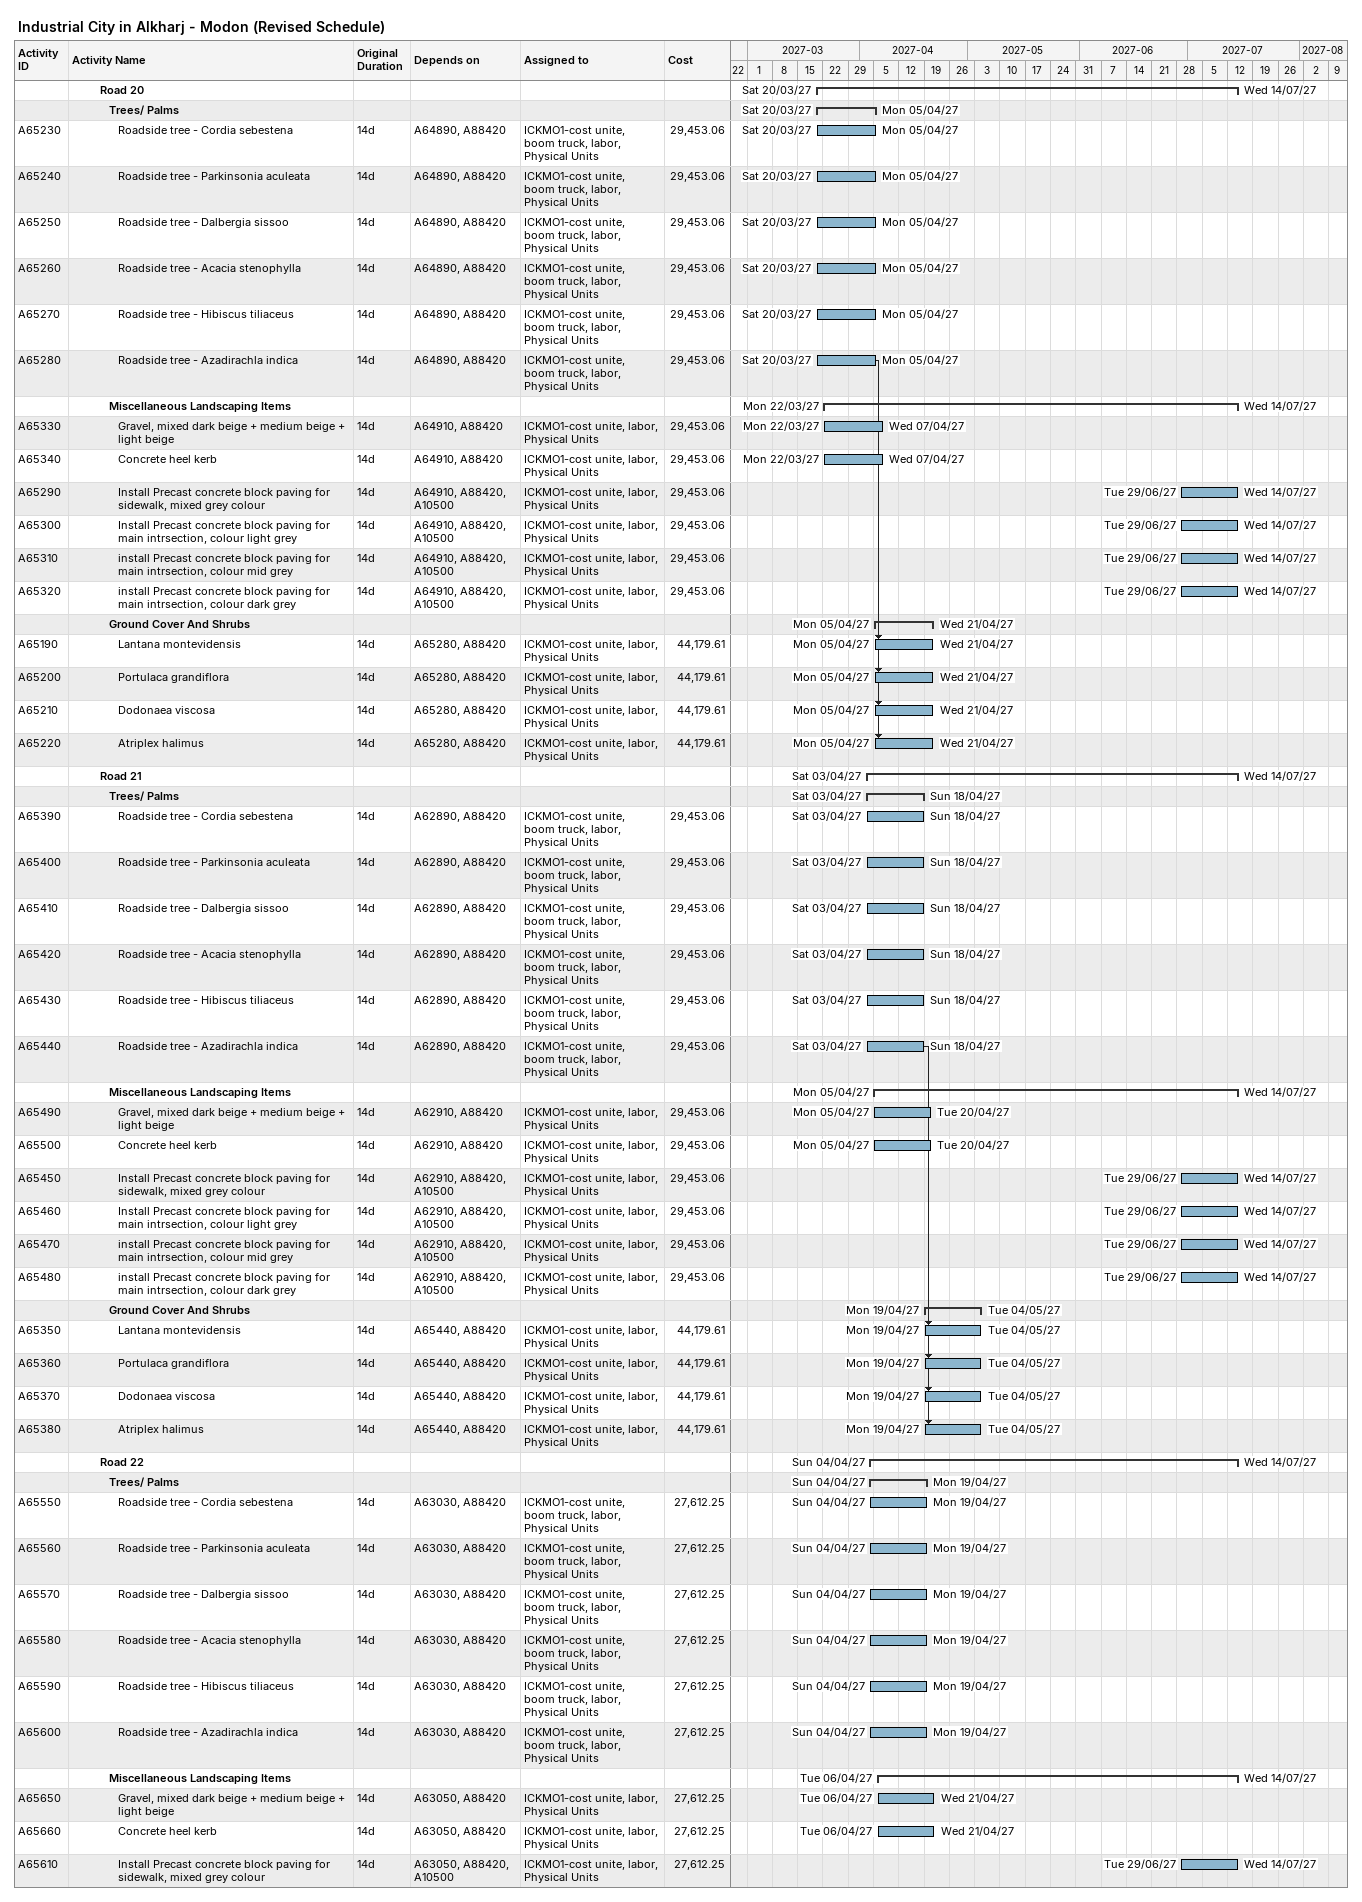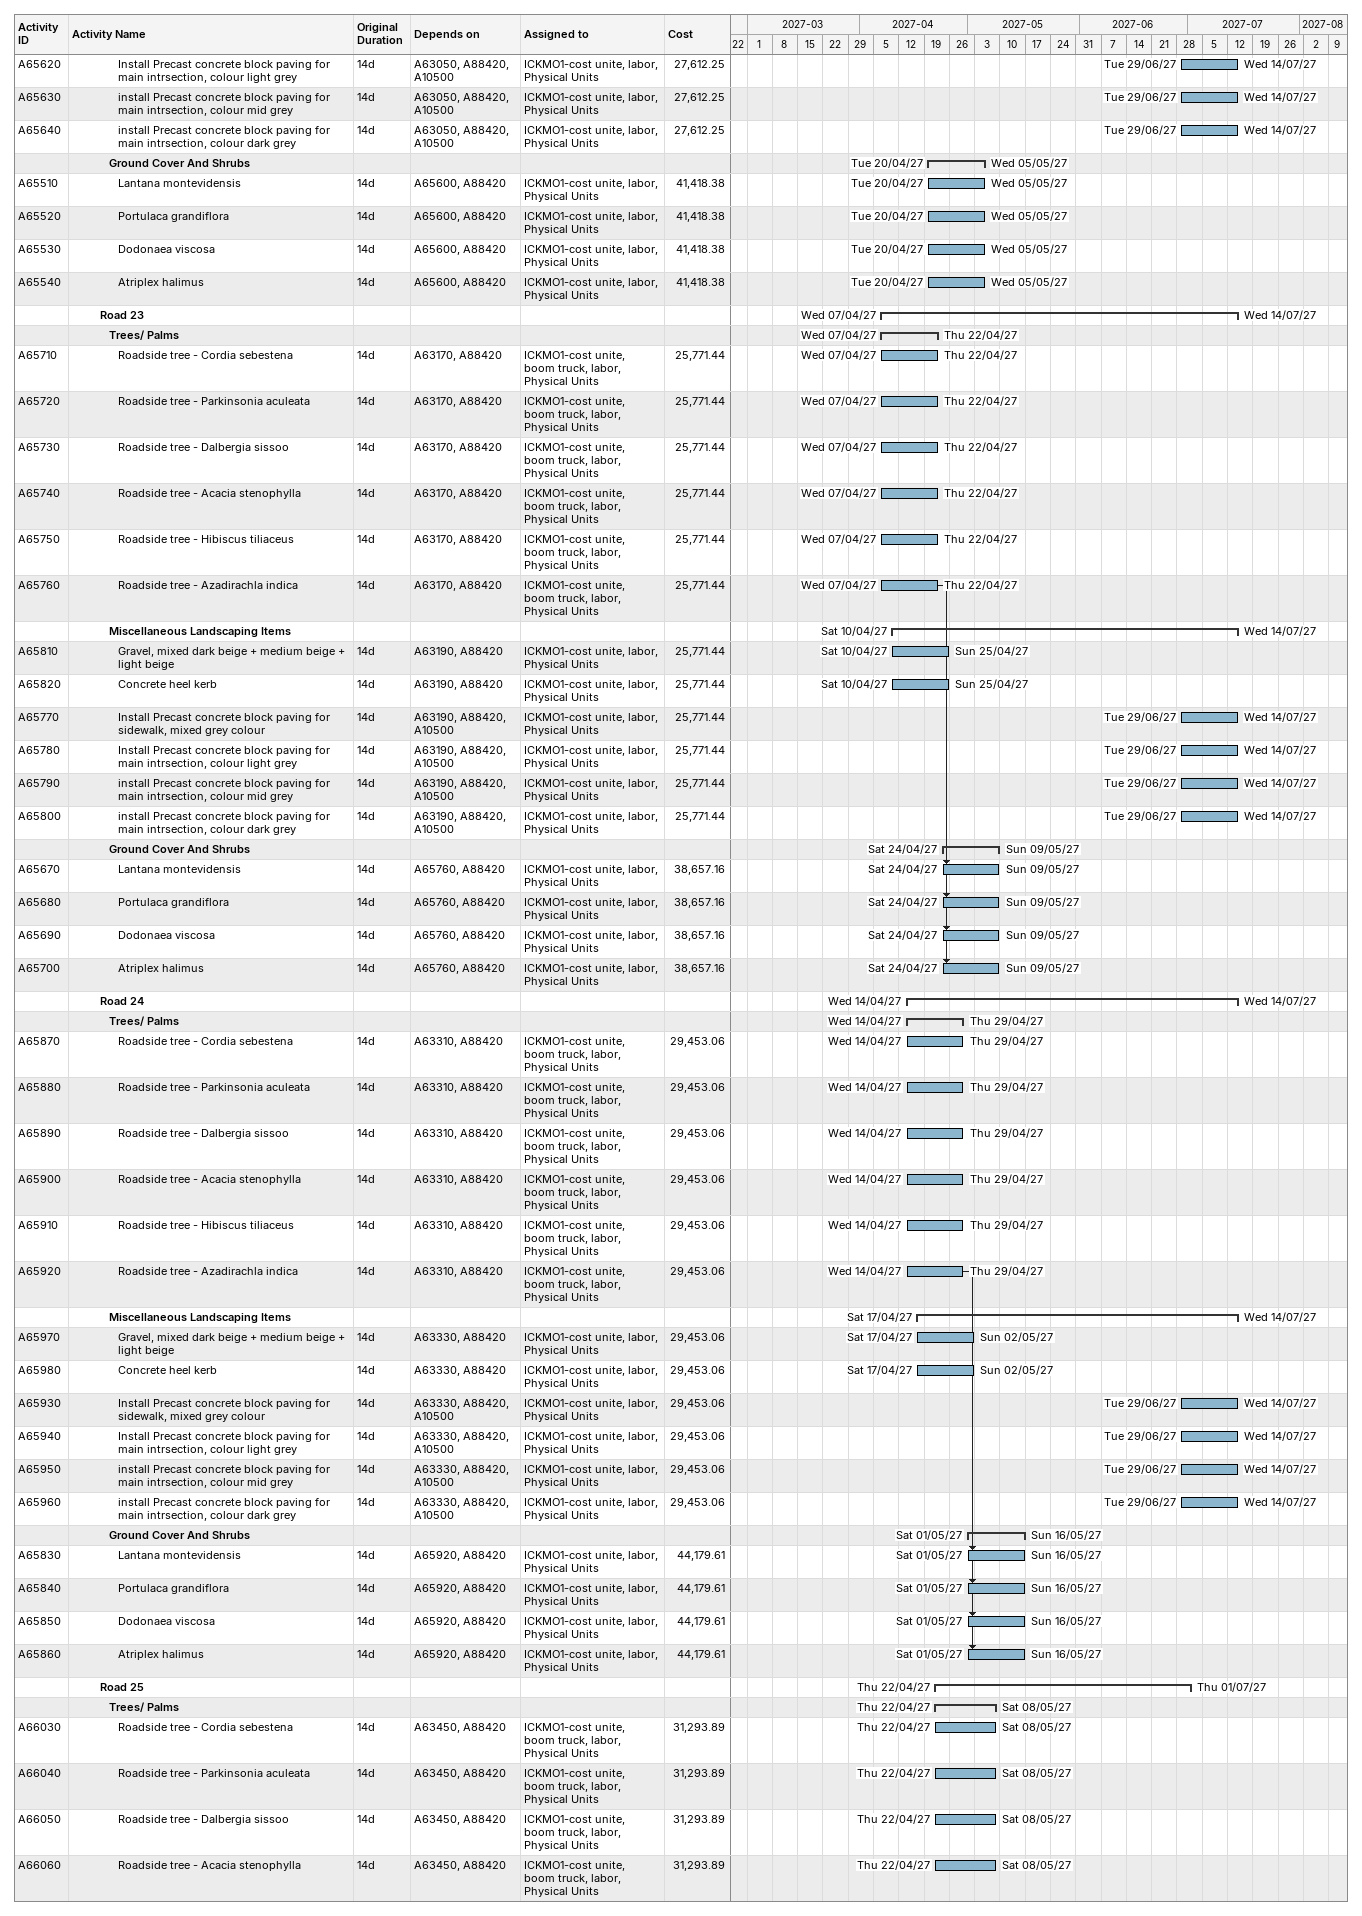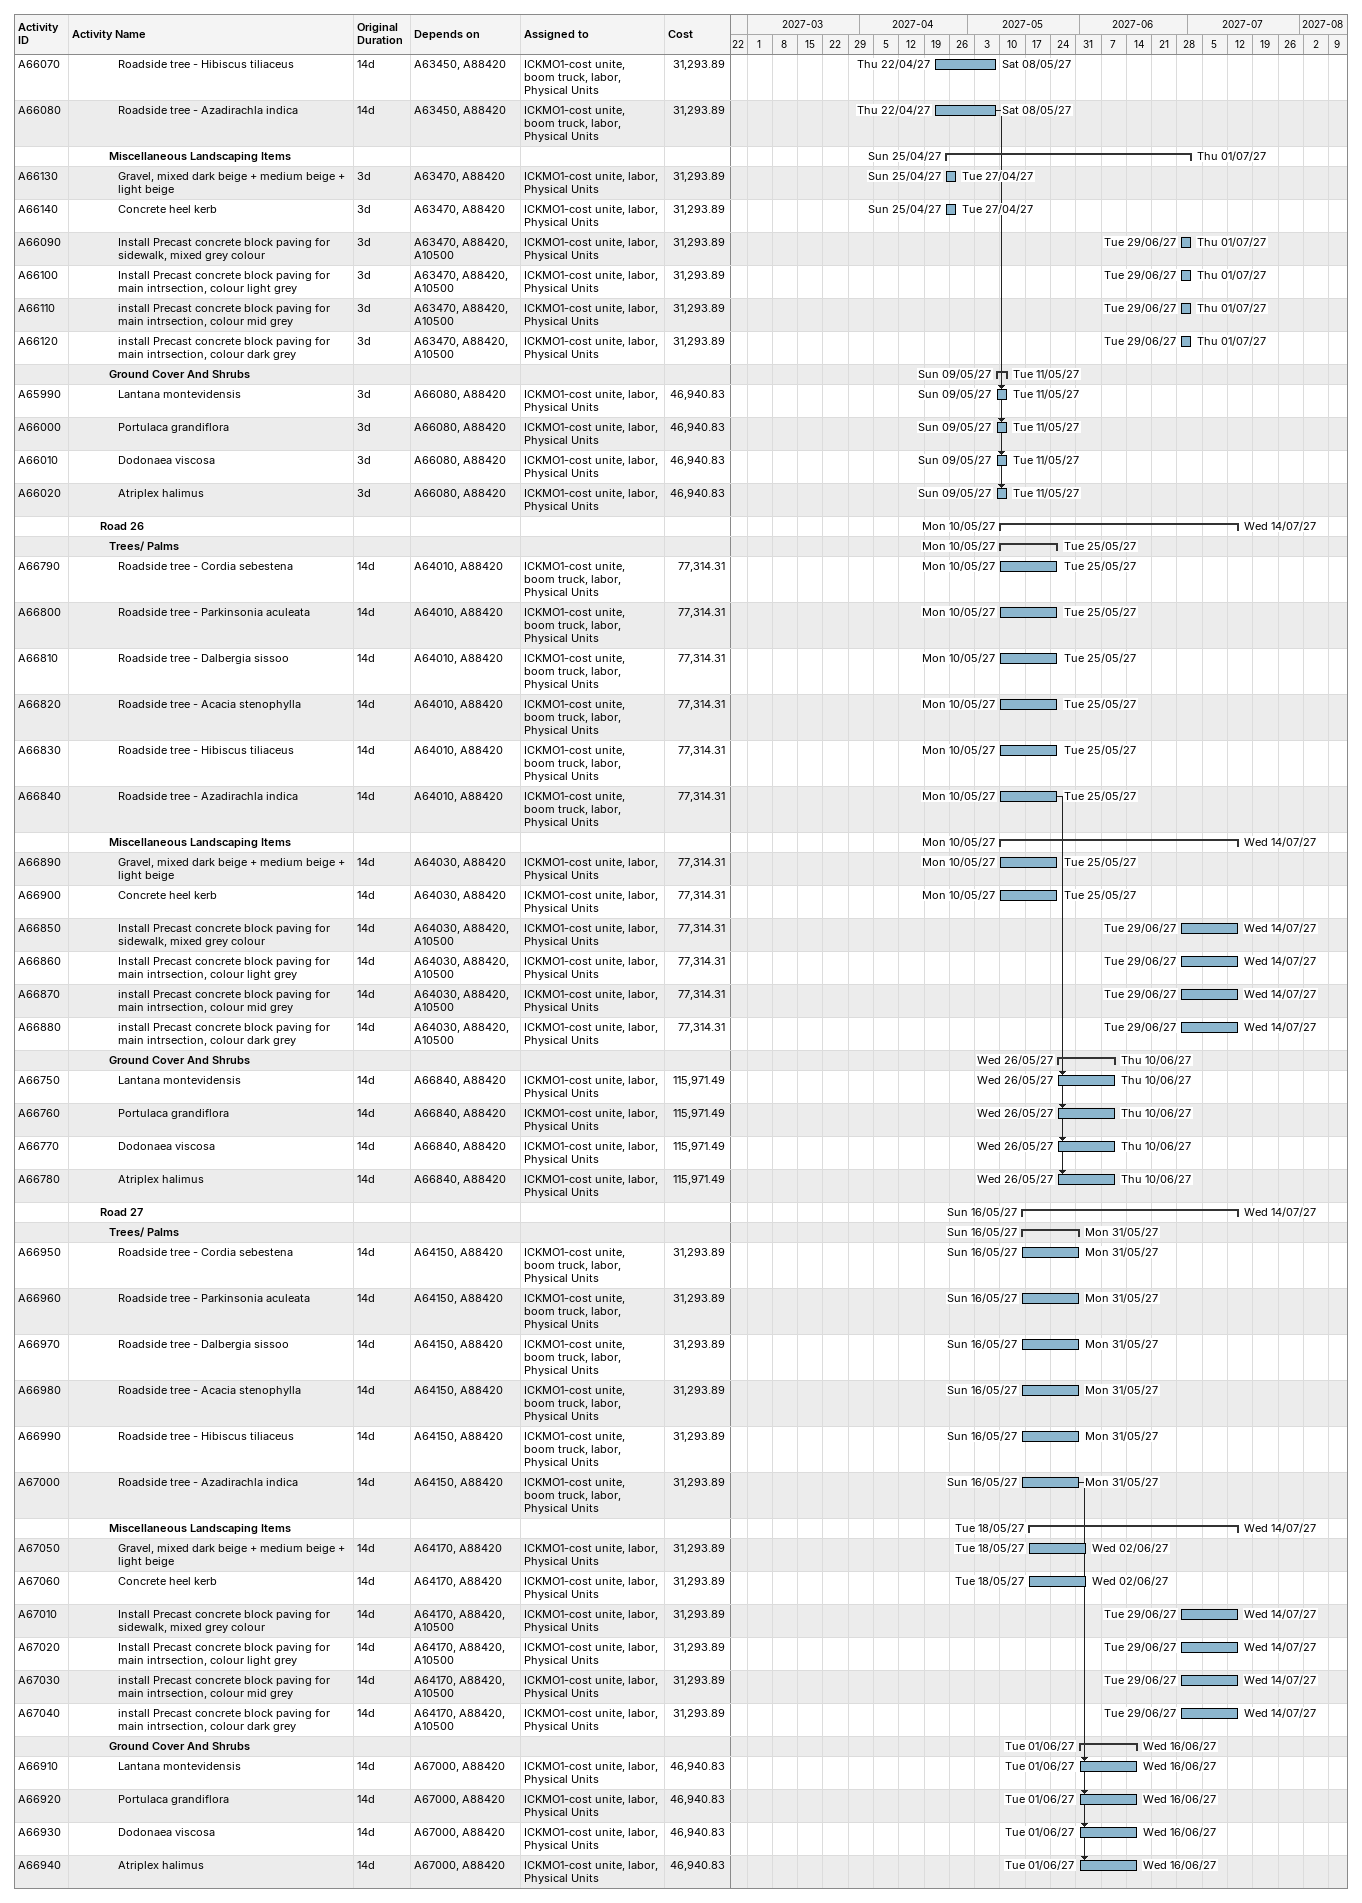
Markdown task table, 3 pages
Industrial City in Alkharj - Modon (Revised Schedule)

| ID | Level | Task | Original duration | Start | Finish | Predecessors | Resources | Cost |
|---|---|---|---|---|---|---|---|---|
|  | 4 | **Road 20** |  | 2027-03-20 | 2027-07-14 |  |  |  |
|  | 5 | **Trees/ Palms** |  | 2027-03-20 | 2027-04-05 |  |  |  |
| A65230 | 6 | Roadside tree - Cordia sebestena | 14d | 2027-03-20 | 2027-04-05 | A64890, A88420 | ICKMO1-cost unite, boom truck, labor, Physical Units | 29453.06 |
| A65240 | 6 | Roadside tree - Parkinsonia aculeata | 14d | 2027-03-20 | 2027-04-05 | A64890, A88420 | ICKMO1-cost unite, boom truck, labor, Physical Units | 29453.06 |
| A65250 | 6 | Roadside tree - Dalbergia sissoo | 14d | 2027-03-20 | 2027-04-05 | A64890, A88420 | ICKMO1-cost unite, boom truck, labor, Physical Units | 29453.06 |
| A65260 | 6 | Roadside tree - Acacia stenophylla | 14d | 2027-03-20 | 2027-04-05 | A64890, A88420 | ICKMO1-cost unite, boom truck, labor, Physical Units | 29453.06 |
| A65270 | 6 | Roadside tree - Hibiscus tiliaceus | 14d | 2027-03-20 | 2027-04-05 | A64890, A88420 | ICKMO1-cost unite, boom truck, labor, Physical Units | 29453.06 |
| A65280 | 6 | Roadside tree - Azadirachla indica | 14d | 2027-03-20 | 2027-04-05 | A64890, A88420 | ICKMO1-cost unite, boom truck, labor, Physical Units | 29453.06 |
|  | 5 | **Miscellaneous Landscaping Items** |  | 2027-03-22 | 2027-07-14 |  |  |  |
| A65330 | 6 | Gravel, mixed dark beige + medium beige + light beige | 14d | 2027-03-22 | 2027-04-07 | A64910, A88420 | ICKMO1-cost unite, labor, Physical Units | 29453.06 |
| A65340 | 6 | Concrete heel kerb | 14d | 2027-03-22 | 2027-04-07 | A64910, A88420 | ICKMO1-cost unite, labor, Physical Units | 29453.06 |
| A65290 | 6 | Install Precast concrete block paving for sidewalk, mixed grey colour | 14d | 2027-06-29 | 2027-07-14 | A64910, A88420, A10500 | ICKMO1-cost unite, labor, Physical Units | 29453.06 |
| A65300 | 6 | Install Precast concrete block paving for main intrsection, colour light grey | 14d | 2027-06-29 | 2027-07-14 | A64910, A88420, A10500 | ICKMO1-cost unite, labor, Physical Units | 29453.06 |
| A65310 | 6 | install Precast concrete block paving for main intrsection, colour mid grey | 14d | 2027-06-29 | 2027-07-14 | A64910, A88420, A10500 | ICKMO1-cost unite, labor, Physical Units | 29453.06 |
| A65320 | 6 | install Precast concrete block paving for main intrsection, colour dark grey | 14d | 2027-06-29 | 2027-07-14 | A64910, A88420, A10500 | ICKMO1-cost unite, labor, Physical Units | 29453.06 |
|  | 5 | **Ground Cover And Shrubs** |  | 2027-04-05 | 2027-04-21 |  |  |  |
| A65190 | 6 | Lantana montevidensis | 14d | 2027-04-05 | 2027-04-21 | A65280, A88420 | ICKMO1-cost unite, labor, Physical Units | 44179.61 |
| A65200 | 6 | Portulaca grandiflora | 14d | 2027-04-05 | 2027-04-21 | A65280, A88420 | ICKMO1-cost unite, labor, Physical Units | 44179.61 |
| A65210 | 6 | Dodonaea viscosa | 14d | 2027-04-05 | 2027-04-21 | A65280, A88420 | ICKMO1-cost unite, labor, Physical Units | 44179.61 |
| A65220 | 6 | Atriplex halimus | 14d | 2027-04-05 | 2027-04-21 | A65280, A88420 | ICKMO1-cost unite, labor, Physical Units | 44179.61 |
|  | 4 | **Road 21** |  | 2027-04-03 | 2027-07-14 |  |  |  |
|  | 5 | **Trees/ Palms** |  | 2027-04-03 | 2027-04-18 |  |  |  |
| A65390 | 6 | Roadside tree - Cordia sebestena | 14d | 2027-04-03 | 2027-04-18 | A62890, A88420 | ICKMO1-cost unite, boom truck, labor, Physical Units | 29453.06 |
| A65400 | 6 | Roadside tree - Parkinsonia aculeata | 14d | 2027-04-03 | 2027-04-18 | A62890, A88420 | ICKMO1-cost unite, boom truck, labor, Physical Units | 29453.06 |
| A65410 | 6 | Roadside tree - Dalbergia sissoo | 14d | 2027-04-03 | 2027-04-18 | A62890, A88420 | ICKMO1-cost unite, boom truck, labor, Physical Units | 29453.06 |
| A65420 | 6 | Roadside tree - Acacia stenophylla | 14d | 2027-04-03 | 2027-04-18 | A62890, A88420 | ICKMO1-cost unite, boom truck, labor, Physical Units | 29453.06 |
| A65430 | 6 | Roadside tree - Hibiscus tiliaceus | 14d | 2027-04-03 | 2027-04-18 | A62890, A88420 | ICKMO1-cost unite, boom truck, labor, Physical Units | 29453.06 |
| A65440 | 6 | Roadside tree - Azadirachla indica | 14d | 2027-04-03 | 2027-04-18 | A62890, A88420 | ICKMO1-cost unite, boom truck, labor, Physical Units | 29453.06 |
|  | 5 | **Miscellaneous Landscaping Items** |  | 2027-04-05 | 2027-07-14 |  |  |  |
| A65490 | 6 | Gravel, mixed dark beige + medium beige + light beige | 14d | 2027-04-05 | 2027-04-20 | A62910, A88420 | ICKMO1-cost unite, labor, Physical Units | 29453.06 |
| A65500 | 6 | Concrete heel kerb | 14d | 2027-04-05 | 2027-04-20 | A62910, A88420 | ICKMO1-cost unite, labor, Physical Units | 29453.06 |
| A65450 | 6 | Install Precast concrete block paving for sidewalk, mixed grey colour | 14d | 2027-06-29 | 2027-07-14 | A62910, A88420, A10500 | ICKMO1-cost unite, labor, Physical Units | 29453.06 |
| A65460 | 6 | Install Precast concrete block paving for main intrsection, colour light grey | 14d | 2027-06-29 | 2027-07-14 | A62910, A88420, A10500 | ICKMO1-cost unite, labor, Physical Units | 29453.06 |
| A65470 | 6 | install Precast concrete block paving for main intrsection, colour mid grey | 14d | 2027-06-29 | 2027-07-14 | A62910, A88420, A10500 | ICKMO1-cost unite, labor, Physical Units | 29453.06 |
| A65480 | 6 | install Precast concrete block paving for main intrsection, colour dark grey | 14d | 2027-06-29 | 2027-07-14 | A62910, A88420, A10500 | ICKMO1-cost unite, labor, Physical Units | 29453.06 |
|  | 5 | **Ground Cover And Shrubs** |  | 2027-04-19 | 2027-05-04 |  |  |  |
| A65350 | 6 | Lantana montevidensis | 14d | 2027-04-19 | 2027-05-04 | A65440, A88420 | ICKMO1-cost unite, labor, Physical Units | 44179.61 |
| A65360 | 6 | Portulaca grandiflora | 14d | 2027-04-19 | 2027-05-04 | A65440, A88420 | ICKMO1-cost unite, labor, Physical Units | 44179.61 |
| A65370 | 6 | Dodonaea viscosa | 14d | 2027-04-19 | 2027-05-04 | A65440, A88420 | ICKMO1-cost unite, labor, Physical Units | 44179.61 |
| A65380 | 6 | Atriplex halimus | 14d | 2027-04-19 | 2027-05-04 | A65440, A88420 | ICKMO1-cost unite, labor, Physical Units | 44179.61 |
|  | 4 | **Road 22** |  | 2027-04-04 | 2027-07-14 |  |  |  |
|  | 5 | **Trees/ Palms** |  | 2027-04-04 | 2027-04-19 |  |  |  |
| A65550 | 6 | Roadside tree - Cordia sebestena | 14d | 2027-04-04 | 2027-04-19 | A63030, A88420 | ICKMO1-cost unite, boom truck, labor, Physical Units | 27612.25 |
| A65560 | 6 | Roadside tree - Parkinsonia aculeata | 14d | 2027-04-04 | 2027-04-19 | A63030, A88420 | ICKMO1-cost unite, boom truck, labor, Physical Units | 27612.25 |
| A65570 | 6 | Roadside tree - Dalbergia sissoo | 14d | 2027-04-04 | 2027-04-19 | A63030, A88420 | ICKMO1-cost unite, boom truck, labor, Physical Units | 27612.25 |
| A65580 | 6 | Roadside tree - Acacia stenophylla | 14d | 2027-04-04 | 2027-04-19 | A63030, A88420 | ICKMO1-cost unite, boom truck, labor, Physical Units | 27612.25 |
| A65590 | 6 | Roadside tree - Hibiscus tiliaceus | 14d | 2027-04-04 | 2027-04-19 | A63030, A88420 | ICKMO1-cost unite, boom truck, labor, Physical Units | 27612.25 |
| A65600 | 6 | Roadside tree - Azadirachla indica | 14d | 2027-04-04 | 2027-04-19 | A63030, A88420 | ICKMO1-cost unite, boom truck, labor, Physical Units | 27612.25 |
|  | 5 | **Miscellaneous Landscaping Items** |  | 2027-04-06 | 2027-07-14 |  |  |  |
| A65650 | 6 | Gravel, mixed dark beige + medium beige + light beige | 14d | 2027-04-06 | 2027-04-21 | A63050, A88420 | ICKMO1-cost unite, labor, Physical Units | 27612.25 |
| A65660 | 6 | Concrete heel kerb | 14d | 2027-04-06 | 2027-04-21 | A63050, A88420 | ICKMO1-cost unite, labor, Physical Units | 27612.25 |
| A65610 | 6 | Install Precast concrete block paving for sidewalk, mixed grey colour | 14d | 2027-06-29 | 2027-07-14 | A63050, A88420, A10500 | ICKMO1-cost unite, labor, Physical Units | 27612.25 |
| A65620 | 6 | Install Precast concrete block paving for main intrsection, colour light grey | 14d | 2027-06-29 | 2027-07-14 | A63050, A88420, A10500 | ICKMO1-cost unite, labor, Physical Units | 27612.25 |
| A65630 | 6 | install Precast concrete block paving for main intrsection, colour mid grey | 14d | 2027-06-29 | 2027-07-14 | A63050, A88420, A10500 | ICKMO1-cost unite, labor, Physical Units | 27612.25 |
| A65640 | 6 | install Precast concrete block paving for main intrsection, colour dark grey | 14d | 2027-06-29 | 2027-07-14 | A63050, A88420, A10500 | ICKMO1-cost unite, labor, Physical Units | 27612.25 |
|  | 5 | **Ground Cover And Shrubs** |  | 2027-04-20 | 2027-05-05 |  |  |  |
| A65510 | 6 | Lantana montevidensis | 14d | 2027-04-20 | 2027-05-05 | A65600, A88420 | ICKMO1-cost unite, labor, Physical Units | 41418.38 |
| A65520 | 6 | Portulaca grandiflora | 14d | 2027-04-20 | 2027-05-05 | A65600, A88420 | ICKMO1-cost unite, labor, Physical Units | 41418.38 |
| A65530 | 6 | Dodonaea viscosa | 14d | 2027-04-20 | 2027-05-05 | A65600, A88420 | ICKMO1-cost unite, labor, Physical Units | 41418.38 |
| A65540 | 6 | Atriplex halimus | 14d | 2027-04-20 | 2027-05-05 | A65600, A88420 | ICKMO1-cost unite, labor, Physical Units | 41418.38 |
|  | 4 | **Road 23** |  | 2027-04-07 | 2027-07-14 |  |  |  |
|  | 5 | **Trees/ Palms** |  | 2027-04-07 | 2027-04-22 |  |  |  |
| A65710 | 6 | Roadside tree - Cordia sebestena | 14d | 2027-04-07 | 2027-04-22 | A63170, A88420 | ICKMO1-cost unite, boom truck, labor, Physical Units | 25771.44 |
| A65720 | 6 | Roadside tree - Parkinsonia aculeata | 14d | 2027-04-07 | 2027-04-22 | A63170, A88420 | ICKMO1-cost unite, boom truck, labor, Physical Units | 25771.44 |
| A65730 | 6 | Roadside tree - Dalbergia sissoo | 14d | 2027-04-07 | 2027-04-22 | A63170, A88420 | ICKMO1-cost unite, boom truck, labor, Physical Units | 25771.44 |
| A65740 | 6 | Roadside tree - Acacia stenophylla | 14d | 2027-04-07 | 2027-04-22 | A63170, A88420 | ICKMO1-cost unite, boom truck, labor, Physical Units | 25771.44 |
| A65750 | 6 | Roadside tree - Hibiscus tiliaceus | 14d | 2027-04-07 | 2027-04-22 | A63170, A88420 | ICKMO1-cost unite, boom truck, labor, Physical Units | 25771.44 |
| A65760 | 6 | Roadside tree - Azadirachla indica | 14d | 2027-04-07 | 2027-04-22 | A63170, A88420 | ICKMO1-cost unite, boom truck, labor, Physical Units | 25771.44 |
|  | 5 | **Miscellaneous Landscaping Items** |  | 2027-04-10 | 2027-07-14 |  |  |  |
| A65810 | 6 | Gravel, mixed dark beige + medium beige + light beige | 14d | 2027-04-10 | 2027-04-25 | A63190, A88420 | ICKMO1-cost unite, labor, Physical Units | 25771.44 |
| A65820 | 6 | Concrete heel kerb | 14d | 2027-04-10 | 2027-04-25 | A63190, A88420 | ICKMO1-cost unite, labor, Physical Units | 25771.44 |
| A65770 | 6 | Install Precast concrete block paving for sidewalk, mixed grey colour | 14d | 2027-06-29 | 2027-07-14 | A63190, A88420, A10500 | ICKMO1-cost unite, labor, Physical Units | 25771.44 |
| A65780 | 6 | Install Precast concrete block paving for main intrsection, colour light grey | 14d | 2027-06-29 | 2027-07-14 | A63190, A88420, A10500 | ICKMO1-cost unite, labor, Physical Units | 25771.44 |
| A65790 | 6 | install Precast concrete block paving for main intrsection, colour mid grey | 14d | 2027-06-29 | 2027-07-14 | A63190, A88420, A10500 | ICKMO1-cost unite, labor, Physical Units | 25771.44 |
| A65800 | 6 | install Precast concrete block paving for main intrsection, colour dark grey | 14d | 2027-06-29 | 2027-07-14 | A63190, A88420, A10500 | ICKMO1-cost unite, labor, Physical Units | 25771.44 |
|  | 5 | **Ground Cover And Shrubs** |  | 2027-04-24 | 2027-05-09 |  |  |  |
| A65670 | 6 | Lantana montevidensis | 14d | 2027-04-24 | 2027-05-09 | A65760, A88420 | ICKMO1-cost unite, labor, Physical Units | 38657.16 |
| A65680 | 6 | Portulaca grandiflora | 14d | 2027-04-24 | 2027-05-09 | A65760, A88420 | ICKMO1-cost unite, labor, Physical Units | 38657.16 |
| A65690 | 6 | Dodonaea viscosa | 14d | 2027-04-24 | 2027-05-09 | A65760, A88420 | ICKMO1-cost unite, labor, Physical Units | 38657.16 |
| A65700 | 6 | Atriplex halimus | 14d | 2027-04-24 | 2027-05-09 | A65760, A88420 | ICKMO1-cost unite, labor, Physical Units | 38657.16 |
|  | 4 | **Road 24** |  | 2027-04-14 | 2027-07-14 |  |  |  |
|  | 5 | **Trees/ Palms** |  | 2027-04-14 | 2027-04-29 |  |  |  |
| A65870 | 6 | Roadside tree - Cordia sebestena | 14d | 2027-04-14 | 2027-04-29 | A63310, A88420 | ICKMO1-cost unite, boom truck, labor, Physical Units | 29453.06 |
| A65880 | 6 | Roadside tree - Parkinsonia aculeata | 14d | 2027-04-14 | 2027-04-29 | A63310, A88420 | ICKMO1-cost unite, boom truck, labor, Physical Units | 29453.06 |
| A65890 | 6 | Roadside tree - Dalbergia sissoo | 14d | 2027-04-14 | 2027-04-29 | A63310, A88420 | ICKMO1-cost unite, boom truck, labor, Physical Units | 29453.06 |
| A65900 | 6 | Roadside tree - Acacia stenophylla | 14d | 2027-04-14 | 2027-04-29 | A63310, A88420 | ICKMO1-cost unite, boom truck, labor, Physical Units | 29453.06 |
| A65910 | 6 | Roadside tree - Hibiscus tiliaceus | 14d | 2027-04-14 | 2027-04-29 | A63310, A88420 | ICKMO1-cost unite, boom truck, labor, Physical Units | 29453.06 |
| A65920 | 6 | Roadside tree - Azadirachla indica | 14d | 2027-04-14 | 2027-04-29 | A63310, A88420 | ICKMO1-cost unite, boom truck, labor, Physical Units | 29453.06 |
|  | 5 | **Miscellaneous Landscaping Items** |  | 2027-04-17 | 2027-07-14 |  |  |  |
| A65970 | 6 | Gravel, mixed dark beige + medium beige + light beige | 14d | 2027-04-17 | 2027-05-02 | A63330, A88420 | ICKMO1-cost unite, labor, Physical Units | 29453.06 |
| A65980 | 6 | Concrete heel kerb | 14d | 2027-04-17 | 2027-05-02 | A63330, A88420 | ICKMO1-cost unite, labor, Physical Units | 29453.06 |
| A65930 | 6 | Install Precast concrete block paving for sidewalk, mixed grey colour | 14d | 2027-06-29 | 2027-07-14 | A63330, A88420, A10500 | ICKMO1-cost unite, labor, Physical Units | 29453.06 |
| A65940 | 6 | Install Precast concrete block paving for main intrsection, colour light grey | 14d | 2027-06-29 | 2027-07-14 | A63330, A88420, A10500 | ICKMO1-cost unite, labor, Physical Units | 29453.06 |
| A65950 | 6 | install Precast concrete block paving for main intrsection, colour mid grey | 14d | 2027-06-29 | 2027-07-14 | A63330, A88420, A10500 | ICKMO1-cost unite, labor, Physical Units | 29453.06 |
| A65960 | 6 | install Precast concrete block paving for main intrsection, colour dark grey | 14d | 2027-06-29 | 2027-07-14 | A63330, A88420, A10500 | ICKMO1-cost unite, labor, Physical Units | 29453.06 |
|  | 5 | **Ground Cover And Shrubs** |  | 2027-05-01 | 2027-05-16 |  |  |  |
| A65830 | 6 | Lantana montevidensis | 14d | 2027-05-01 | 2027-05-16 | A65920, A88420 | ICKMO1-cost unite, labor, Physical Units | 44179.61 |
| A65840 | 6 | Portulaca grandiflora | 14d | 2027-05-01 | 2027-05-16 | A65920, A88420 | ICKMO1-cost unite, labor, Physical Units | 44179.61 |
| A65850 | 6 | Dodonaea viscosa | 14d | 2027-05-01 | 2027-05-16 | A65920, A88420 | ICKMO1-cost unite, labor, Physical Units | 44179.61 |
| A65860 | 6 | Atriplex halimus | 14d | 2027-05-01 | 2027-05-16 | A65920, A88420 | ICKMO1-cost unite, labor, Physical Units | 44179.61 |
|  | 4 | **Road 25** |  | 2027-04-22 | 2027-07-01 |  |  |  |
|  | 5 | **Trees/ Palms** |  | 2027-04-22 | 2027-05-08 |  |  |  |
| A66030 | 6 | Roadside tree - Cordia sebestena | 14d | 2027-04-22 | 2027-05-08 | A63450, A88420 | ICKMO1-cost unite, boom truck, labor, Physical Units | 31293.89 |
| A66040 | 6 | Roadside tree - Parkinsonia aculeata | 14d | 2027-04-22 | 2027-05-08 | A63450, A88420 | ICKMO1-cost unite, boom truck, labor, Physical Units | 31293.89 |
| A66050 | 6 | Roadside tree - Dalbergia sissoo | 14d | 2027-04-22 | 2027-05-08 | A63450, A88420 | ICKMO1-cost unite, boom truck, labor, Physical Units | 31293.89 |
| A66060 | 6 | Roadside tree - Acacia stenophylla | 14d | 2027-04-22 | 2027-05-08 | A63450, A88420 | ICKMO1-cost unite, boom truck, labor, Physical Units | 31293.89 |
| A66070 | 6 | Roadside tree - Hibiscus tiliaceus | 14d | 2027-04-22 | 2027-05-08 | A63450, A88420 | ICKMO1-cost unite, boom truck, labor, Physical Units | 31293.89 |
| A66080 | 6 | Roadside tree - Azadirachla indica | 14d | 2027-04-22 | 2027-05-08 | A63450, A88420 | ICKMO1-cost unite, boom truck, labor, Physical Units | 31293.89 |
|  | 5 | **Miscellaneous Landscaping Items** |  | 2027-04-25 | 2027-07-01 |  |  |  |
| A66130 | 6 | Gravel, mixed dark beige + medium beige + light beige | 3d | 2027-04-25 | 2027-04-27 | A63470, A88420 | ICKMO1-cost unite, labor, Physical Units | 31293.89 |
| A66140 | 6 | Concrete heel kerb | 3d | 2027-04-25 | 2027-04-27 | A63470, A88420 | ICKMO1-cost unite, labor, Physical Units | 31293.89 |
| A66090 | 6 | Install Precast concrete block paving for sidewalk, mixed grey colour | 3d | 2027-06-29 | 2027-07-01 | A63470, A88420, A10500 | ICKMO1-cost unite, labor, Physical Units | 31293.89 |
| A66100 | 6 | Install Precast concrete block paving for main intrsection, colour light grey | 3d | 2027-06-29 | 2027-07-01 | A63470, A88420, A10500 | ICKMO1-cost unite, labor, Physical Units | 31293.89 |
| A66110 | 6 | install Precast concrete block paving for main intrsection, colour mid grey | 3d | 2027-06-29 | 2027-07-01 | A63470, A88420, A10500 | ICKMO1-cost unite, labor, Physical Units | 31293.89 |
| A66120 | 6 | install Precast concrete block paving for main intrsection, colour dark grey | 3d | 2027-06-29 | 2027-07-01 | A63470, A88420, A10500 | ICKMO1-cost unite, labor, Physical Units | 31293.89 |
|  | 5 | **Ground Cover And Shrubs** |  | 2027-05-09 | 2027-05-11 |  |  |  |
| A65990 | 6 | Lantana montevidensis | 3d | 2027-05-09 | 2027-05-11 | A66080, A88420 | ICKMO1-cost unite, labor, Physical Units | 46940.83 |
| A66000 | 6 | Portulaca grandiflora | 3d | 2027-05-09 | 2027-05-11 | A66080, A88420 | ICKMO1-cost unite, labor, Physical Units | 46940.83 |
| A66010 | 6 | Dodonaea viscosa | 3d | 2027-05-09 | 2027-05-11 | A66080, A88420 | ICKMO1-cost unite, labor, Physical Units | 46940.83 |
| A66020 | 6 | Atriplex halimus | 3d | 2027-05-09 | 2027-05-11 | A66080, A88420 | ICKMO1-cost unite, labor, Physical Units | 46940.83 |
|  | 4 | **Road 26** |  | 2027-05-10 | 2027-07-14 |  |  |  |
|  | 5 | **Trees/ Palms** |  | 2027-05-10 | 2027-05-25 |  |  |  |
| A66790 | 6 | Roadside tree - Cordia sebestena | 14d | 2027-05-10 | 2027-05-25 | A64010, A88420 | ICKMO1-cost unite, boom truck, labor, Physical Units | 77314.31 |
| A66800 | 6 | Roadside tree - Parkinsonia aculeata | 14d | 2027-05-10 | 2027-05-25 | A64010, A88420 | ICKMO1-cost unite, boom truck, labor, Physical Units | 77314.31 |
| A66810 | 6 | Roadside tree - Dalbergia sissoo | 14d | 2027-05-10 | 2027-05-25 | A64010, A88420 | ICKMO1-cost unite, boom truck, labor, Physical Units | 77314.31 |
| A66820 | 6 | Roadside tree - Acacia stenophylla | 14d | 2027-05-10 | 2027-05-25 | A64010, A88420 | ICKMO1-cost unite, boom truck, labor, Physical Units | 77314.31 |
| A66830 | 6 | Roadside tree - Hibiscus tiliaceus | 14d | 2027-05-10 | 2027-05-25 | A64010, A88420 | ICKMO1-cost unite, boom truck, labor, Physical Units | 77314.31 |
| A66840 | 6 | Roadside tree - Azadirachla indica | 14d | 2027-05-10 | 2027-05-25 | A64010, A88420 | ICKMO1-cost unite, boom truck, labor, Physical Units | 77314.31 |
|  | 5 | **Miscellaneous Landscaping Items** |  | 2027-05-10 | 2027-07-14 |  |  |  |
| A66890 | 6 | Gravel, mixed dark beige + medium beige + light beige | 14d | 2027-05-10 | 2027-05-25 | A64030, A88420 | ICKMO1-cost unite, labor, Physical Units | 77314.31 |
| A66900 | 6 | Concrete heel kerb | 14d | 2027-05-10 | 2027-05-25 | A64030, A88420 | ICKMO1-cost unite, labor, Physical Units | 77314.31 |
| A66850 | 6 | Install Precast concrete block paving for sidewalk, mixed grey colour | 14d | 2027-06-29 | 2027-07-14 | A64030, A88420, A10500 | ICKMO1-cost unite, labor, Physical Units | 77314.31 |
| A66860 | 6 | Install Precast concrete block paving for main intrsection, colour light grey | 14d | 2027-06-29 | 2027-07-14 | A64030, A88420, A10500 | ICKMO1-cost unite, labor, Physical Units | 77314.31 |
| A66870 | 6 | install Precast concrete block paving for main intrsection, colour mid grey | 14d | 2027-06-29 | 2027-07-14 | A64030, A88420, A10500 | ICKMO1-cost unite, labor, Physical Units | 77314.31 |
| A66880 | 6 | install Precast concrete block paving for main intrsection, colour dark grey | 14d | 2027-06-29 | 2027-07-14 | A64030, A88420, A10500 | ICKMO1-cost unite, labor, Physical Units | 77314.31 |
|  | 5 | **Ground Cover And Shrubs** |  | 2027-05-26 | 2027-06-10 |  |  |  |
| A66750 | 6 | Lantana montevidensis | 14d | 2027-05-26 | 2027-06-10 | A66840, A88420 | ICKMO1-cost unite, labor, Physical Units | 115971.49 |
| A66760 | 6 | Portulaca grandiflora | 14d | 2027-05-26 | 2027-06-10 | A66840, A88420 | ICKMO1-cost unite, labor, Physical Units | 115971.49 |
| A66770 | 6 | Dodonaea viscosa | 14d | 2027-05-26 | 2027-06-10 | A66840, A88420 | ICKMO1-cost unite, labor, Physical Units | 115971.49 |
| A66780 | 6 | Atriplex halimus | 14d | 2027-05-26 | 2027-06-10 | A66840, A88420 | ICKMO1-cost unite, labor, Physical Units | 115971.49 |
|  | 4 | **Road 27** |  | 2027-05-16 | 2027-07-14 |  |  |  |
|  | 5 | **Trees/ Palms** |  | 2027-05-16 | 2027-05-31 |  |  |  |
| A66950 | 6 | Roadside tree - Cordia sebestena | 14d | 2027-05-16 | 2027-05-31 | A64150, A88420 | ICKMO1-cost unite, boom truck, labor, Physical Units | 31293.89 |
| A66960 | 6 | Roadside tree - Parkinsonia aculeata | 14d | 2027-05-16 | 2027-05-31 | A64150, A88420 | ICKMO1-cost unite, boom truck, labor, Physical Units | 31293.89 |
| A66970 | 6 | Roadside tree - Dalbergia sissoo | 14d | 2027-05-16 | 2027-05-31 | A64150, A88420 | ICKMO1-cost unite, boom truck, labor, Physical Units | 31293.89 |
| A66980 | 6 | Roadside tree - Acacia stenophylla | 14d | 2027-05-16 | 2027-05-31 | A64150, A88420 | ICKMO1-cost unite, boom truck, labor, Physical Units | 31293.89 |
| A66990 | 6 | Roadside tree - Hibiscus tiliaceus | 14d | 2027-05-16 | 2027-05-31 | A64150, A88420 | ICKMO1-cost unite, boom truck, labor, Physical Units | 31293.89 |
| A67000 | 6 | Roadside tree - Azadirachla indica | 14d | 2027-05-16 | 2027-05-31 | A64150, A88420 | ICKMO1-cost unite, boom truck, labor, Physical Units | 31293.89 |
|  | 5 | **Miscellaneous Landscaping Items** |  | 2027-05-18 | 2027-07-14 |  |  |  |
| A67050 | 6 | Gravel, mixed dark beige + medium beige + light beige | 14d | 2027-05-18 | 2027-06-02 | A64170, A88420 | ICKMO1-cost unite, labor, Physical Units | 31293.89 |
| A67060 | 6 | Concrete heel kerb | 14d | 2027-05-18 | 2027-06-02 | A64170, A88420 | ICKMO1-cost unite, labor, Physical Units | 31293.89 |
| A67010 | 6 | Install Precast concrete block paving for sidewalk, mixed grey colour | 14d | 2027-06-29 | 2027-07-14 | A64170, A88420, A10500 | ICKMO1-cost unite, labor, Physical Units | 31293.89 |
| A67020 | 6 | Install Precast concrete block paving for main intrsection, colour light grey | 14d | 2027-06-29 | 2027-07-14 | A64170, A88420, A10500 | ICKMO1-cost unite, labor, Physical Units | 31293.89 |
| A67030 | 6 | install Precast concrete block paving for main intrsection, colour mid grey | 14d | 2027-06-29 | 2027-07-14 | A64170, A88420, A10500 | ICKMO1-cost unite, labor, Physical Units | 31293.89 |
| A67040 | 6 | install Precast concrete block paving for main intrsection, colour dark grey | 14d | 2027-06-29 | 2027-07-14 | A64170, A88420, A10500 | ICKMO1-cost unite, labor, Physical Units | 31293.89 |
|  | 5 | **Ground Cover And Shrubs** |  | 2027-06-01 | 2027-06-16 |  |  |  |
| A66910 | 6 | Lantana montevidensis | 14d | 2027-06-01 | 2027-06-16 | A67000, A88420 | ICKMO1-cost unite, labor, Physical Units | 46940.83 |
| A66920 | 6 | Portulaca grandiflora | 14d | 2027-06-01 | 2027-06-16 | A67000, A88420 | ICKMO1-cost unite, labor, Physical Units | 46940.83 |
| A66930 | 6 | Dodonaea viscosa | 14d | 2027-06-01 | 2027-06-16 | A67000, A88420 | ICKMO1-cost unite, labor, Physical Units | 46940.83 |
| A66940 | 6 | Atriplex halimus | 14d | 2027-06-01 | 2027-06-16 | A67000, A88420 | ICKMO1-cost unite, labor, Physical Units | 46940.83 |
